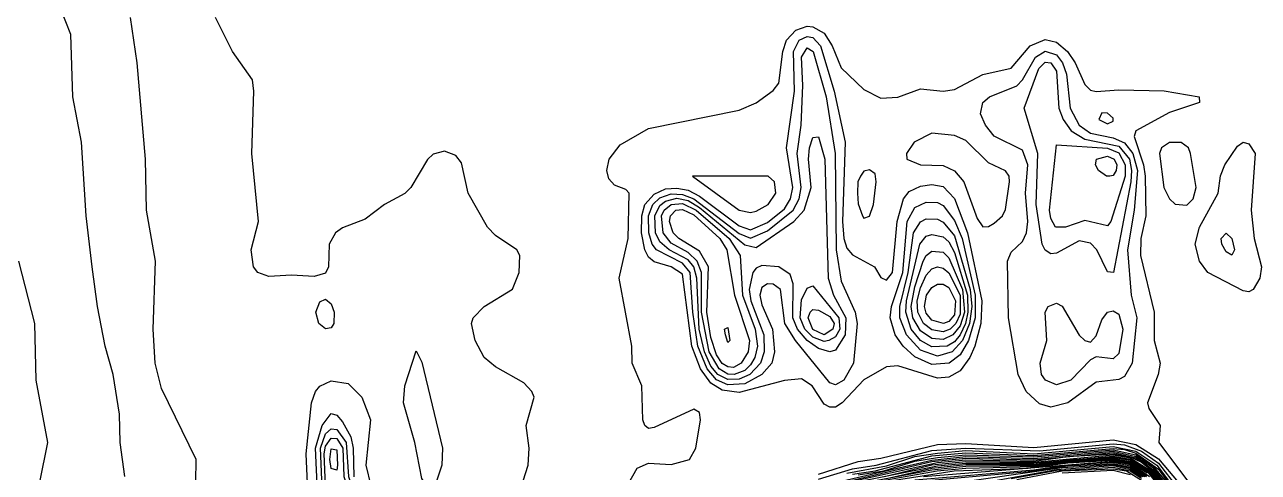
# Model space of a CAD drawing. Header units: inches. Extents: x 3311818 to 3313075, y 1372003 to 1372737.
# Drawn here: x 3311967.5 to 3312050.5, y 1372537.9 to 1372568 of the extents above; entities that cross this region are included whole.
import ezdxf

# ---------------------------------------------------------------- set-up
doc = ezdxf.new("R2010")
doc.units = ezdxf.units.IN
doc.header["$MEASUREMENT"] = 0

msp = doc.modelspace()

# ---------------------------------------------------------------- linework, layer by layer
for points, elevation in [([(3311974.214, 1372537.632), (3311973.899, 1372539.919), (3311973.858, 1372541.825), (3311973.425, 1372544.493), (3311972.889, 1372546.398), (3311972.387, 1372549.066), (3311972.024, 1372551.734), (3311971.618, 1372555.164), (3311971.311, 1372560.119), (3311970.715, 1372563.168), (3311970.588, 1372567.361), (3311969.249, 1372570.791)], 4496), ([(3311979.006, 1372537.251), (3311979.01, 1372538.776), (3311976.675, 1372543.565), (3311976.254, 1372545.255), (3311976.114, 1372547.542), (3311976.273, 1372552.115), (3311975.67, 1372555.546), (3311975.615, 1372558.976), (3311975.042, 1372565.455), (3311974.591, 1372568.504)], 4497), ([(3312000.493, 1372535.726), (3312001.366, 1372538.394), (3312001.417, 1372539.538), (3312001.211, 1372541.062), (3312001.762, 1372542.968), (3312001.604, 1372543.349), (3312001.068, 1372543.927), (3311999.162, 1372545.01), (3311998.4, 1372545.636), (3311997.78, 1372546.779), (3311997.533, 1372547.923), (3311997.658, 1372548.304), (3311998.4, 1372549.066), (3312000.305, 1372550.246), (3312000.742, 1372551.353), (3312000.791, 1372552.496), (3312000.589, 1372552.878), (3311999.162, 1372553.841), (3311998.621, 1372554.402), (3311997.308, 1372556.689), (3311996.875, 1372558.735), (3311996.494, 1372559.234), (3311995.732, 1372559.516), (3311994.97, 1372559.306), (3311994.588, 1372558.967), (3311993.472, 1372557.07), (3311993.064, 1372556.677), (3311991.682, 1372555.927), (3311990.396, 1372554.953), (3311988.871, 1372554.36), (3311988.398, 1372554.021), (3311987.957, 1372553.259), (3311987.93, 1372551.734), (3311987.728, 1372551.303), (3311986.966, 1372551.084), (3311985.441, 1372551.189), (3311983.917, 1372551.095), (3311983.173, 1372551.353), (3311982.873, 1372551.734), (3311982.72, 1372552.878), (3311983.219, 1372554.783), (3311982.762, 1372559.357), (3311982.906, 1372563.549), (3311982.811, 1372564.312), (3311981.452, 1372566.217), (3311980.32, 1372568.504)], 4498), ([(3312007.72, 1372536.489), (3312008.69, 1372538.191), (3312009.453, 1372538.524), (3312010.977, 1372538.443), (3312012.208, 1372538.776), (3312012.634, 1372539.538), (3312012.953, 1372541.443), (3312012.883, 1372541.944), (3312012.502, 1372542.158), (3312009.834, 1372540.938), (3312009.453, 1372540.867), (3312009.207, 1372541.062), (3312009.072, 1372541.443), (3312009.002, 1372543.73), (3312008.343, 1372545.255), (3312008.324, 1372546.398), (3312007.488, 1372550.972), (3312008.08, 1372553.64), (3312008.152, 1372556.689), (3312007.928, 1372556.931), (3312007.166, 1372557.221), (3312006.785, 1372557.661), (3312006.658, 1372558.213), (3312006.812, 1372558.976), (3312007.547, 1372559.949), (3312009.453, 1372561.039), (3312015.551, 1372562.267), (3312016.694, 1372562.758), (3312017.838, 1372563.605), (3312018.219, 1372564.1), (3312018.487, 1372566.217), (3312018.731, 1372566.98), (3312019.362, 1372567.66), (3312020.125, 1372567.922), (3312020.506, 1372567.888), (3312021.268, 1372567.444), (3312021.802, 1372566.598), (3312022.411, 1372565.119), (3312023.936, 1372563.671), (3312025.079, 1372563.077), (3312026.223, 1372563.141), (3312027.747, 1372563.708), (3312029.272, 1372563.547), (3312030.034, 1372563.666), (3312031.94, 1372564.665), (3312033.845, 1372565.088), (3312035.136, 1372566.598), (3312036.132, 1372567.03), (3312036.895, 1372566.838), (3312037.639, 1372566.217), (3312038.168, 1372565.455), (3312038.8, 1372564.009), (3312039.181, 1372563.619), (3312039.563, 1372563.519), (3312041.087, 1372563.64), (3312044.136, 1372563.579), (3312046.504, 1372563.168), (3312046.532, 1372562.787), (3312044.517, 1372562.118), (3312042.23, 1372560.892), (3312042.129, 1372560.5), (3312042.76, 1372558.595), (3312042.862, 1372557.832), (3312042.924, 1372555.164), (3312042.57, 1372553.64), (3312042.546, 1372552.496), (3312043.482, 1372548.685), (3312043.482, 1372546.779), (3312043.886, 1372545.255), (3312043.744, 1372544.493), (3312043.031, 1372542.587), (3312043.111, 1372542.206), (3312043.887, 1372541.062), (3312043.781, 1372539.919), (3312045.787, 1372537.251)], 4499), ([(3312022.477, 1372542.587), (3312022.03, 1372542.312), (3312021.649, 1372542.31), (3312021.268, 1372542.511), (3312020.462, 1372543.73), (3312019.743, 1372544.216), (3312018.6, 1372544.091), (3312015.551, 1372543.287), (3312014.408, 1372543.435), (3312013.645, 1372543.913), (3312012.949, 1372544.874), (3312012.373, 1372546.398), (3312011.74, 1372551.256), (3312010.988, 1372551.734), (3312009.834, 1372552.077), (3312009.453, 1372552.397), (3312009.195, 1372552.878), (3312008.983, 1372554.021), (3312008.994, 1372555.164), (3312009.208, 1372555.927), (3312009.834, 1372556.633), (3312010.596, 1372556.979), (3312011.358, 1372557.03), (3312012.121, 1372556.884), (3312012.883, 1372556.49), (3312015.551, 1372554.496), (3312016.313, 1372554.23), (3312017.457, 1372554.727), (3312018.6, 1372555.646), (3312019.016, 1372556.308), (3312019.162, 1372557.07), (3312018.727, 1372559.738), (3312019.274, 1372563.549), (3312019.207, 1372566.217), (3312019.59, 1372566.98), (3312020.125, 1372567.227), (3312020.506, 1372567.158), (3312021.034, 1372566.598), (3312021.95, 1372563.549), (3312022.683, 1372560.119), (3312022.501, 1372554.783), (3312022.59, 1372553.64), (3312022.793, 1372553.002), (3312023.174, 1372552.547), (3312024.657, 1372551.734), (3312025.079, 1372551.023), (3312025.46, 1372550.847), (3312025.866, 1372551.353), (3312026.182, 1372554.783), (3312026.615, 1372556.308), (3312026.985, 1372556.795), (3312027.747, 1372557.174), (3312028.51, 1372557.274), (3312029.272, 1372557.138), (3312030.034, 1372556.333), (3312030.917, 1372554.021), (3312031.88, 1372549.447), (3312031.812, 1372547.923), (3312031.413, 1372546.398), (3312031.082, 1372545.636), (3312030.415, 1372544.739), (3312029.653, 1372544.309), (3312028.891, 1372544.254), (3312026.223, 1372545.091), (3312025.46, 1372545.015), (3312023.936, 1372544.145), (3312022.477, 1372542.587)], 4500), ([(3312022.586, 1372544.111), (3312022.03, 1372543.801), (3312021.649, 1372543.936), (3312019.346, 1372546.779), (3312018.632, 1372547.923), (3312018.323, 1372550.21), (3312017.838, 1372550.578), (3312017.457, 1372550.585), (3312017.075, 1372550.339), (3312016.943, 1372549.828), (3312017.075, 1372549.175), (3312017.789, 1372547.542), (3312017.923, 1372546.017), (3312017.747, 1372545.255), (3312017.066, 1372544.493), (3312015.932, 1372543.876), (3312014.789, 1372543.798), (3312014.026, 1372544.14), (3312013.391, 1372544.874), (3312012.772, 1372546.398), (3312012.428, 1372548.685), (3312012.261, 1372551.353), (3312011.74, 1372551.99), (3312009.993, 1372552.878), (3312009.701, 1372553.259), (3312009.469, 1372554.021), (3312009.457, 1372555.164), (3312009.746, 1372555.927), (3312010.215, 1372556.373), (3312010.977, 1372556.641), (3312011.74, 1372556.612), (3312012.502, 1372556.314), (3312015.551, 1372553.98), (3312016.313, 1372553.672), (3312017.457, 1372554.149), (3312019.187, 1372555.546), (3312019.585, 1372556.308), (3312019.72, 1372557.07), (3312019.454, 1372559.357), (3312019.734, 1372561.263), (3312019.841, 1372563.931), (3312019.752, 1372565.836), (3312020.125, 1372566.462), (3312020.539, 1372566.217), (3312021.407, 1372563.168), (3312022.013, 1372559.357), (3312022.078, 1372552.878), (3312022.411, 1372550.781), (3312023.351, 1372548.685), (3312023.491, 1372547.923), (3312023.252, 1372545.255), (3312022.586, 1372544.111)], 4501), ([(3312037.666, 1372542.587), (3312036.513, 1372542.307), (3312035.751, 1372542.52), (3312034.864, 1372543.349), (3312034.319, 1372544.493), (3312033.666, 1372548.304), (3312033.603, 1372552.115), (3312033.845, 1372552.719), (3312034.608, 1372553.433), (3312034.883, 1372554.021), (3312034.971, 1372554.783), (3312034.827, 1372556.689), (3312034.975, 1372558.595), (3312034.608, 1372559.578), (3312032.702, 1372560.535), (3312032.127, 1372561.263), (3312031.793, 1372562.025), (3312031.949, 1372562.787), (3312032.397, 1372563.168), (3312034.227, 1372563.918), (3312034.608, 1372564.325), (3312035.484, 1372565.836), (3312036.132, 1372566.249), (3312036.895, 1372565.999), (3312037.317, 1372565.455), (3312037.568, 1372564.693), (3312037.83, 1372562.406), (3312038.432, 1372561.263), (3312039.181, 1372560.725), (3312040.706, 1372560.416), (3312041.468, 1372560.068), (3312042.031, 1372559.357), (3312042.343, 1372558.213), (3312042.131, 1372555.546), (3312041.674, 1372552.878), (3312041.92, 1372549.828), (3312042.297, 1372548.304), (3312041.984, 1372545.255), (3312041.468, 1372544.373), (3312041.087, 1372544.17), (3312039.563, 1372543.984), (3312037.666, 1372542.587)], 4500), ([(3312040.738, 1372551.353), (3312040.325, 1372551.394), (3312039.621, 1372552.878), (3312039.181, 1372553.339), (3312038.419, 1372553.477), (3312036.895, 1372552.65), (3312036.513, 1372552.604), (3312036.132, 1372552.861), (3312035.94, 1372553.259), (3312035.536, 1372555.927), (3312035.648, 1372559.357), (3312034.717, 1372562.406), (3312035.724, 1372565.074), (3312036.132, 1372565.492), (3312036.513, 1372565.459), (3312036.895, 1372564.89), (3312037.065, 1372562.406), (3312037.345, 1372561.644), (3312037.883, 1372560.881), (3312038.8, 1372560.314), (3312041.087, 1372559.848), (3312041.804, 1372558.976), (3312041.96, 1372558.213), (3312041.913, 1372557.451), (3312040.738, 1372551.353)], 4501), ([(3312040.706, 1372561.541), (3312040.706, 1372561.744), (3312040.325, 1372562.07), (3312039.944, 1372562.087), (3312039.744, 1372561.644), (3312040.325, 1372561.355), (3312040.706, 1372561.541)], 4499), ([(3312016.263, 1372544.493), (3312015.551, 1372544.175), (3312014.789, 1372544.157), (3312014.121, 1372544.493), (3312013.645, 1372545.064), (3312013.211, 1372546.017), (3312012.864, 1372547.542), (3312012.705, 1372550.972), (3312012.509, 1372551.734), (3312012.121, 1372552.205), (3312010.85, 1372552.878), (3312010.215, 1372553.412), (3312009.929, 1372554.021), (3312009.874, 1372555.164), (3312010.215, 1372555.871), (3312010.596, 1372556.161), (3312011.358, 1372556.346), (3312012.121, 1372556.188), (3312012.883, 1372555.719), (3312015.932, 1372553.208), (3312016.694, 1372553.029), (3312019.231, 1372554.783), (3312019.916, 1372555.546), (3312020.391, 1372557.07), (3312020.209, 1372558.976), (3312020.279, 1372559.738), (3312020.506, 1372560.435), (3312020.887, 1372560.485), (3312021.314, 1372558.976), (3312021.54, 1372550.972), (3312021.905, 1372549.828), (3312022.731, 1372548.304), (3312022.675, 1372547.161), (3312022.03, 1372546.142), (3312021.649, 1372546.021), (3312020.887, 1372546.252), (3312020.125, 1372546.789), (3312019.488, 1372547.542), (3312019.172, 1372548.304), (3312019.195, 1372550.591), (3312018.981, 1372551.212), (3312018.219, 1372551.747), (3312017.075, 1372551.833), (3312016.694, 1372551.659), (3312016.468, 1372551.353), (3312016.225, 1372550.21), (3312016.342, 1372549.447), (3312017.211, 1372547.161), (3312017.244, 1372546.017), (3312016.984, 1372545.255), (3312016.263, 1372544.493)], 4502), ([(3312032.702, 1372554.679), (3312033.276, 1372555.164), (3312033.464, 1372555.59), (3312033.741, 1372557.451), (3312033.713, 1372557.832), (3312033.464, 1372558.185), (3312032.321, 1372558.732), (3312030.796, 1372560.223), (3312030.034, 1372560.581), (3312028.51, 1372560.728), (3312027.329, 1372560.119), (3312026.809, 1372559.357), (3312026.841, 1372558.976), (3312027.747, 1372558.605), (3312029.272, 1372558.563), (3312030.034, 1372558.2), (3312030.662, 1372557.451), (3312031.559, 1372554.996), (3312031.94, 1372554.426), (3312032.321, 1372554.443), (3312032.702, 1372554.679)], 4499), ([(3312037.498, 1372554.402), (3312036.846, 1372554.402), (3312036.513, 1372554.997), (3312036.421, 1372555.546), (3312036.895, 1372559.952), (3312040.325, 1372559.715), (3312041.087, 1372559.4), (3312041.532, 1372558.595), (3312041.523, 1372557.832), (3312040.553, 1372554.783), (3312040.325, 1372554.493), (3312038.8, 1372554.864), (3312037.498, 1372554.402)], 4502), ([(3312045.661, 1372555.884), (3312046.094, 1372556.308), (3312046.298, 1372557.07), (3312045.919, 1372559.357), (3312045.793, 1372559.738), (3312045.28, 1372560.107), (3312044.517, 1372560.091), (3312043.975, 1372559.738), (3312043.828, 1372559.357), (3312044.117, 1372557.07), (3312044.497, 1372556.308), (3312044.898, 1372555.958), (3312045.661, 1372555.884)], 4498), ([(3312050.135, 1372550.21), (3312049.853, 1372550.067), (3312049.472, 1372550.127), (3312047.094, 1372551.353), (3312046.525, 1372552.115), (3312046.236, 1372553.259), (3312046.516, 1372554.402), (3312047.775, 1372556.689), (3312047.947, 1372557.856), (3312048.227, 1372558.595), (3312049.091, 1372559.842), (3312049.472, 1372560.119), (3312049.853, 1372560.011), (3312050.264, 1372559.357), (3312050.009, 1372555.546), (3312050.203, 1372553.64), (3312050.693, 1372551.734), (3312050.59, 1372550.972), (3312050.135, 1372550.21)], 4499), ([(3312040.486, 1372557.832), (3312040.261, 1372557.832), (3312039.74, 1372558.213), (3312039.528, 1372558.595), (3312039.605, 1372558.976), (3312040.325, 1372559.173), (3312040.784, 1372558.976), (3312040.961, 1372558.595), (3312040.917, 1372558.213), (3312040.706, 1372557.879), (3312040.486, 1372557.832)], 4503), ([(3312016.694, 1372555.479), (3312017.505, 1372555.927), (3312018.024, 1372556.689), (3312017.926, 1372557.451), (3312017.498, 1372557.832), (3312012.409, 1372557.832), (3312015.551, 1372555.552), (3312016.313, 1372555.401), (3312016.694, 1372555.479)], 4499), ([(3312024.317, 1372555.141), (3312024.583, 1372555.927), (3312024.774, 1372557.451), (3312024.698, 1372558.003), (3312024.317, 1372558.261), (3312023.936, 1372558.174), (3312023.708, 1372557.832), (3312023.543, 1372557.451), (3312023.514, 1372556.689), (3312023.555, 1372555.971), (3312023.846, 1372555.164), (3312023.936, 1372555.005), (3312024.317, 1372555.141)], 4499), ([(3312029.672, 1372545.255), (3312028.51, 1372545.174), (3312027.366, 1372545.683), (3312026.587, 1372546.398), (3312026.039, 1372547.161), (3312025.702, 1372548.304), (3312025.805, 1372549.066), (3312026.558, 1372551.353), (3312026.859, 1372554.783), (3312027.366, 1372555.727), (3312028.128, 1372556.092), (3312028.891, 1372556.054), (3312029.272, 1372555.864), (3312030.034, 1372554.859), (3312030.554, 1372553.64), (3312031.437, 1372549.828), (3312031.424, 1372548.304), (3312030.989, 1372546.779), (3312030.415, 1372545.81), (3312029.672, 1372545.255)], 4501), ([(3312015.219, 1372544.493), (3312014.789, 1372544.518), (3312014.2, 1372544.874), (3312013.54, 1372546.017), (3312013.015, 1372548.685), (3312013.023, 1372551.353), (3312012.733, 1372552.115), (3312012.121, 1372552.696), (3312010.977, 1372553.334), (3312010.447, 1372554.021), (3312010.337, 1372555.164), (3312010.5, 1372555.546), (3312010.977, 1372555.935), (3312011.74, 1372555.996), (3312012.653, 1372555.546), (3312014.872, 1372553.64), (3312015.622, 1372552.496), (3312015.786, 1372549.828), (3312016.631, 1372547.542), (3312016.785, 1372546.398), (3312016.613, 1372545.636), (3312016.313, 1372545.141), (3312015.932, 1372544.778), (3312015.219, 1372544.493)], 4503), ([(3312015.697, 1372545.255), (3312015.17, 1372544.979), (3312014.789, 1372545.009), (3312014.408, 1372545.235), (3312014.026, 1372545.82), (3312013.645, 1372546.983), (3312013.369, 1372548.685), (3312013.492, 1372551.734), (3312012.883, 1372552.783), (3312011.493, 1372553.64), (3312011.117, 1372554.021), (3312010.868, 1372554.783), (3312010.922, 1372555.164), (3312011.281, 1372555.546), (3312011.74, 1372555.604), (3312012.502, 1372555.234), (3312014.241, 1372553.64), (3312014.715, 1372552.878), (3312015.246, 1372549.828), (3312016.25, 1372546.779), (3312016.157, 1372546.017), (3312015.697, 1372545.255)], 4504), ([(3312029.881, 1372546.017), (3312028.891, 1372545.73), (3312027.747, 1372546.138), (3312026.807, 1372547.161), (3312026.37, 1372548.304), (3312026.362, 1372549.066), (3312026.931, 1372551.353), (3312027.28, 1372554.021), (3312027.747, 1372554.775), (3312028.128, 1372554.958), (3312028.891, 1372554.937), (3312029.272, 1372554.752), (3312030.034, 1372553.82), (3312031.087, 1372550.21), (3312031.207, 1372549.066), (3312031.043, 1372547.923), (3312030.57, 1372546.779), (3312029.881, 1372546.017)], 4502), ([(3312029.538, 1372546.398), (3312028.51, 1372546.362), (3312027.747, 1372546.782), (3312027.127, 1372547.542), (3312026.759, 1372548.685), (3312026.804, 1372549.447), (3312027.699, 1372553.259), (3312028.128, 1372553.798), (3312028.51, 1372553.923), (3312029.272, 1372553.766), (3312029.653, 1372553.421), (3312030.034, 1372552.692), (3312030.923, 1372549.828), (3312030.945, 1372548.685), (3312030.77, 1372547.923), (3312030.415, 1372547.158), (3312030.034, 1372546.694), (3312029.538, 1372546.398)], 4503), ([(3312048.885, 1372552.878), (3312048.71, 1372552.517), (3312048.329, 1372552.738), (3312048.023, 1372553.259), (3312047.972, 1372553.64), (3312048.329, 1372554.007), (3312048.71, 1372553.652), (3312048.885, 1372552.878)], 4500), ([(3312029.937, 1372547.161), (3312029.272, 1372546.844), (3312028.51, 1372546.924), (3312027.747, 1372547.436), (3312027.234, 1372548.304), (3312027.124, 1372549.066), (3312027.366, 1372550.391), (3312027.926, 1372552.115), (3312028.128, 1372552.509), (3312028.51, 1372552.796), (3312029.272, 1372552.724), (3312029.653, 1372552.34), (3312030.582, 1372550.21), (3312030.704, 1372548.685), (3312030.415, 1372547.761), (3312029.937, 1372547.161)], 4504), ([(3311972.49, 1372477.413), (3311972.306, 1372483.13), (3311972.82, 1372486.56), (3311972.877, 1372488.466), (3311973.239, 1372490.371), (3311972.827, 1372494.183), (3311972.234, 1372497.613), (3311971.878, 1372509.428), (3311970.787, 1372515.145), (3311970.045, 1372520.481), (3311969.761, 1372525.055), (3311969.869, 1372526.96), (3311968.919, 1372530.009), (3311968.714, 1372531.153), (3311968.922, 1372533.058), (3311968.523, 1372535.345), (3311968.509, 1372537.251), (3311969.036, 1372539.919), (3311968.249, 1372544.111), (3311968.164, 1372547.923), (3311967.079, 1372552.115)], 4495), ([(3312029.747, 1372547.542), (3312029.272, 1372547.362), (3312028.51, 1372547.493), (3312027.951, 1372547.923), (3312027.563, 1372548.685), (3312027.538, 1372549.447), (3312027.747, 1372550.322), (3312028.128, 1372551.179), (3312028.51, 1372551.612), (3312028.891, 1372551.745), (3312029.272, 1372551.653), (3312029.653, 1372551.329), (3312030.417, 1372549.828), (3312030.415, 1372548.544), (3312030.133, 1372547.923), (3312029.747, 1372547.542)], 4505), ([(3312021.579, 1372546.779), (3312021.268, 1372546.724), (3312020.506, 1372547.001), (3312019.977, 1372547.542), (3312019.646, 1372548.304), (3312019.743, 1372549.529), (3312020.125, 1372550.303), (3312020.506, 1372550.461), (3312022.259, 1372548.304), (3312022.327, 1372547.542), (3312022.03, 1372547.038), (3312021.579, 1372546.779)], 4503), ([(3312029.296, 1372547.923), (3312028.51, 1372548.157), (3312028.128, 1372548.614), (3312028.02, 1372549.066), (3312028.151, 1372549.828), (3312028.51, 1372550.358), (3312028.891, 1372550.575), (3312029.272, 1372550.574), (3312029.653, 1372550.349), (3312030.118, 1372549.447), (3312030.034, 1372548.518), (3312029.653, 1372548.054), (3312029.296, 1372547.923)], 4506), ([(3311988.28, 1372547.923), (3311988.109, 1372547.646), (3311987.728, 1372547.579), (3311987.265, 1372547.923), (3311987.068, 1372548.685), (3311987.347, 1372549.382), (3311987.728, 1372549.555), (3311988.109, 1372549.239), (3311988.3, 1372548.685), (3311988.28, 1372547.923)], 4498), ([(3312021.862, 1372547.542), (3312021.268, 1372547.17), (3312020.506, 1372547.524), (3312020.2, 1372548.304), (3312020.322, 1372548.685), (3312020.506, 1372548.861), (3312020.887, 1372548.832), (3312021.649, 1372548.409), (3312021.935, 1372547.923), (3312021.862, 1372547.542)], 4504), ([(3312037.862, 1372544.111), (3312036.895, 1372543.809), (3312036.16, 1372544.111), (3312035.903, 1372544.493), (3312035.805, 1372545.255), (3312036.246, 1372546.779), (3312036.147, 1372548.685), (3312036.336, 1372549.066), (3312036.895, 1372549.292), (3312037.276, 1372549.101), (3312038.419, 1372547.145), (3312038.8, 1372546.788), (3312039.181, 1372546.665), (3312039.563, 1372547.108), (3312039.944, 1372548.163), (3312040.325, 1372548.683), (3312040.706, 1372548.783), (3312041.087, 1372548.556), (3312041.36, 1372547.542), (3312041.087, 1372545.912), (3312040.706, 1372545.551), (3312039.563, 1372545.681), (3312039.181, 1372545.473), (3312037.862, 1372544.111)], 4501), ([(3312014.921, 1372546.779), (3312014.789, 1372546.651), (3312014.624, 1372547.161), (3312014.572, 1372547.542), (3312014.789, 1372547.667), (3312014.921, 1372546.779)], 4505), ([(3311995.167, 1372537.251), (3311994.97, 1372536.984), (3311994.588, 1372536.892), (3311994.207, 1372537.505), (3311993.721, 1372539.919), (3311992.976, 1372542.587), (3311993.064, 1372543.73), (3311993.826, 1372546.093), (3311994.207, 1372545.331), (3311995.595, 1372539.538), (3311995.538, 1372538.394), (3311995.167, 1372537.251)], 4498), ([(3311986.642, 1372534.202), (3311986.412, 1372539.157), (3311986.776, 1372542.587), (3311987.049, 1372543.349), (3311987.347, 1372543.715), (3311988.109, 1372544.079), (3311989.253, 1372543.884), (3311990.165, 1372542.968), (3311990.75, 1372541.443), (3311990.43, 1372538.394), (3311990.777, 1372537.019)], 4498), ([(3311987.299, 1372534.202), (3311987.04, 1372539.538), (3311987.496, 1372541.062), (3311988.109, 1372541.872), (3311988.49, 1372541.762), (3311988.871, 1372541.318), (3311989.421, 1372540.3), (3311989.585, 1372539.538), (3311989.634, 1372537.62)], 4499), ([(3311989.272, 1372525.817), (3311988.49, 1372525.868), (3311987.346, 1372526.579), (3311986.823, 1372527.341), (3311986.521, 1372528.866), (3311986.583, 1372530.009), (3311987.347, 1372532.335), (3311987.612, 1372534.202), (3311987.382, 1372539.538), (3311987.728, 1372540.503), (3311988.109, 1372540.845), (3311988.49, 1372540.795), (3311989.11, 1372539.919), (3311989.268, 1372537.632), (3311990.396, 1372534.232), (3311991.158, 1372533.148), (3311992.475, 1372531.915), (3311992.906, 1372531.153), (3311992.933, 1372530.772), (3311992.683, 1372530.088), (3311991.539, 1372528.679), (3311990.396, 1372526.668), (3311989.993, 1372526.198), (3311989.272, 1372525.817)], 4500), ([(3311989.509, 1372526.198), (3311988.871, 1372526.065), (3311987.772, 1372526.579), (3311987.164, 1372527.341), (3311986.869, 1372528.485), (3311986.896, 1372530.009), (3311987.509, 1372531.915), (3311987.844, 1372533.821), (3311987.635, 1372539.157), (3311987.728, 1372539.68), (3311988.109, 1372540.223), (3311988.49, 1372540.185), (3311988.886, 1372539.538), (3311988.944, 1372537.632), (3311990.092, 1372534.202), (3311990.777, 1372533.056), (3311992.311, 1372531.534), (3311992.548, 1372530.772), (3311992.302, 1372530.135), (3311991.158, 1372528.602), (3311990.285, 1372526.96), (3311989.509, 1372526.198)], 4501), ([(3311988.536, 1372538.394), (3311988.49, 1372538.055), (3311988.109, 1372538.18), (3311988.013, 1372538.776), (3311988.109, 1372539.505), (3311988.49, 1372539.431), (3311988.536, 1372538.394)], 4502), ([(3312020.887, 1372537.788), (3312023.555, 1372538.651), (3312025.079, 1372538.862), (3312028.891, 1372539.8), (3312030.796, 1372539.867), (3312035.37, 1372539.587), (3312040.706, 1372540.098), (3312042.23, 1372539.798), (3312043.755, 1372538.817), (3312045.087, 1372537.251)], 4500), ([(3312020.887, 1372537.464), (3312023.174, 1372538.15), (3312024.777, 1372538.394), (3312028.51, 1372539.398), (3312030.796, 1372539.549), (3312035.751, 1372539.375), (3312040.706, 1372539.83), (3312041.468, 1372539.771), (3312042.612, 1372539.346), (3312043.755, 1372538.524), (3312045.055, 1372536.87)], 4501), ([(3312022.793, 1372537.859), (3312025.46, 1372538.356), (3312027.366, 1372538.976), (3312028.891, 1372539.218), (3312030.796, 1372539.381), (3312035.37, 1372539.169), (3312040.706, 1372539.667), (3312042.23, 1372539.352), (3312043.662, 1372538.394), (3312045.084, 1372536.489)], 4502), ([(3312023.174, 1372537.802), (3312024.698, 1372538.018), (3312028.51, 1372539.02), (3312030.796, 1372539.219), (3312035.37, 1372539.059), (3312040.706, 1372539.519), (3312041.468, 1372539.457), (3312042.23, 1372539.198), (3312043.755, 1372538.13), (3312044.926, 1372536.489)], 4503), ([(3312023.555, 1372537.753), (3312025.283, 1372538.013), (3312027.366, 1372538.672), (3312028.891, 1372538.926), (3312030.796, 1372539.087), (3312035.37, 1372538.955), (3312040.706, 1372539.428), (3312042.23, 1372539.087), (3312043.374, 1372538.351), (3312044.594, 1372536.87)], 4504), ([(3312021.268, 1372537.045), (3312028.51, 1372538.747), (3312030.796, 1372538.975), (3312035.37, 1372538.85), (3312040.706, 1372539.336), (3312042.23, 1372538.992), (3312043.374, 1372538.235), (3312044.714, 1372536.489)], 4505), ([(3312021.268, 1372536.945), (3312028.51, 1372538.638), (3312030.796, 1372538.862), (3312035.37, 1372538.754), (3312040.706, 1372539.245), (3312042.23, 1372538.897), (3312043.374, 1372538.119), (3312044.613, 1372536.489)], 4506), ([(3312021.649, 1372536.995), (3312028.891, 1372538.572), (3312030.796, 1372538.752), (3312035.37, 1372538.678), (3312037.657, 1372538.978), (3312040.706, 1372539.154), (3312041.849, 1372538.969), (3312042.612, 1372538.604), (3312043.374, 1372538.004), (3312044.513, 1372536.489)], 4507), ([(3312022.793, 1372537.145), (3312028.891, 1372538.353), (3312030.796, 1372538.545), (3312035.37, 1372538.526), (3312040.706, 1372539.015), (3312041.849, 1372538.806), (3312043.157, 1372538.013), (3312044.349, 1372536.489)], 4509), ([(3312023.174, 1372537.083), (3312028.51, 1372538.086), (3312030.796, 1372538.33), (3312035.37, 1372538.375), (3312037.657, 1372538.693), (3312040.706, 1372538.876), (3312041.849, 1372538.657), (3312042.993, 1372537.975), (3312044.186, 1372536.489)], 4511), ([(3312023.174, 1372537.011), (3312028.874, 1372538.013), (3312030.796, 1372538.208), (3312035.37, 1372538.302), (3312037.657, 1372538.628), (3312040.706, 1372538.807), (3312041.849, 1372538.585), (3312042.993, 1372537.884)], 4512), ([(3312023.555, 1372537.013), (3312030.017, 1372538.013), (3312034.989, 1372538.203), (3312037.657, 1372538.562), (3312040.706, 1372538.736), (3312041.849, 1372538.512), (3312043.155, 1372537.632)], 4513), ([(3312025.327, 1372537.632), (3312028.51, 1372538.418), (3312030.796, 1372538.649), (3312035.37, 1372538.602), (3312040.706, 1372539.085), (3312041.849, 1372538.887), (3312043.261, 1372538.013), (3312044.431, 1372536.489)], 4508), ([(3312025.46, 1372537.498), (3312028.51, 1372538.197), (3312030.796, 1372538.442), (3312035.37, 1372538.45), (3312037.657, 1372538.758), (3312040.706, 1372538.946), (3312041.849, 1372538.73), (3312043.054, 1372538.013), (3312044.268, 1372536.489)], 4510), ([(3312027.366, 1372537.414), (3312035.37, 1372538.084), (3312037.657, 1372538.432), (3312040.706, 1372538.592), (3312041.849, 1372538.362), (3312042.963, 1372537.632)], 4515), ([(3312027.95, 1372537.632), (3312040.706, 1372538.664), (3312041.849, 1372538.439), (3312042.993, 1372537.7)], 4514), ([(3312026.985, 1372537.248), (3312034.989, 1372537.966), (3312037.657, 1372538.361), (3312040.706, 1372538.519), (3312041.849, 1372538.277), (3312042.851, 1372537.632)], 4516), ([(3312029.653, 1372537.149), (3312037.276, 1372538.238), (3312040.706, 1372538.447), (3312041.849, 1372538.193), (3312042.739, 1372537.632)], 4517), ([(3312029.653, 1372536.803), (3312036.895, 1372538.112), (3312040.706, 1372538.368), (3312041.849, 1372538.108), (3312042.627, 1372537.632)], 4518), ([(3312033.845, 1372537.508), (3312036.723, 1372538.013), (3312040.706, 1372538.266), (3312041.849, 1372538.023), (3312042.612, 1372537.517)], 4519), ([(3312034.227, 1372537.436), (3312037.286, 1372538.013), (3312040.706, 1372538.165), (3312041.604, 1372538.013), (3312042.612, 1372537.382)], 4520), ([(3312037.276, 1372537.894), (3312040.706, 1372538.064), (3312041.849, 1372537.771)], 4521)]:
    msp.add_lwpolyline(points, dxfattribs=dict(elevation=elevation))

doc.saveas('drawing.dxf')
